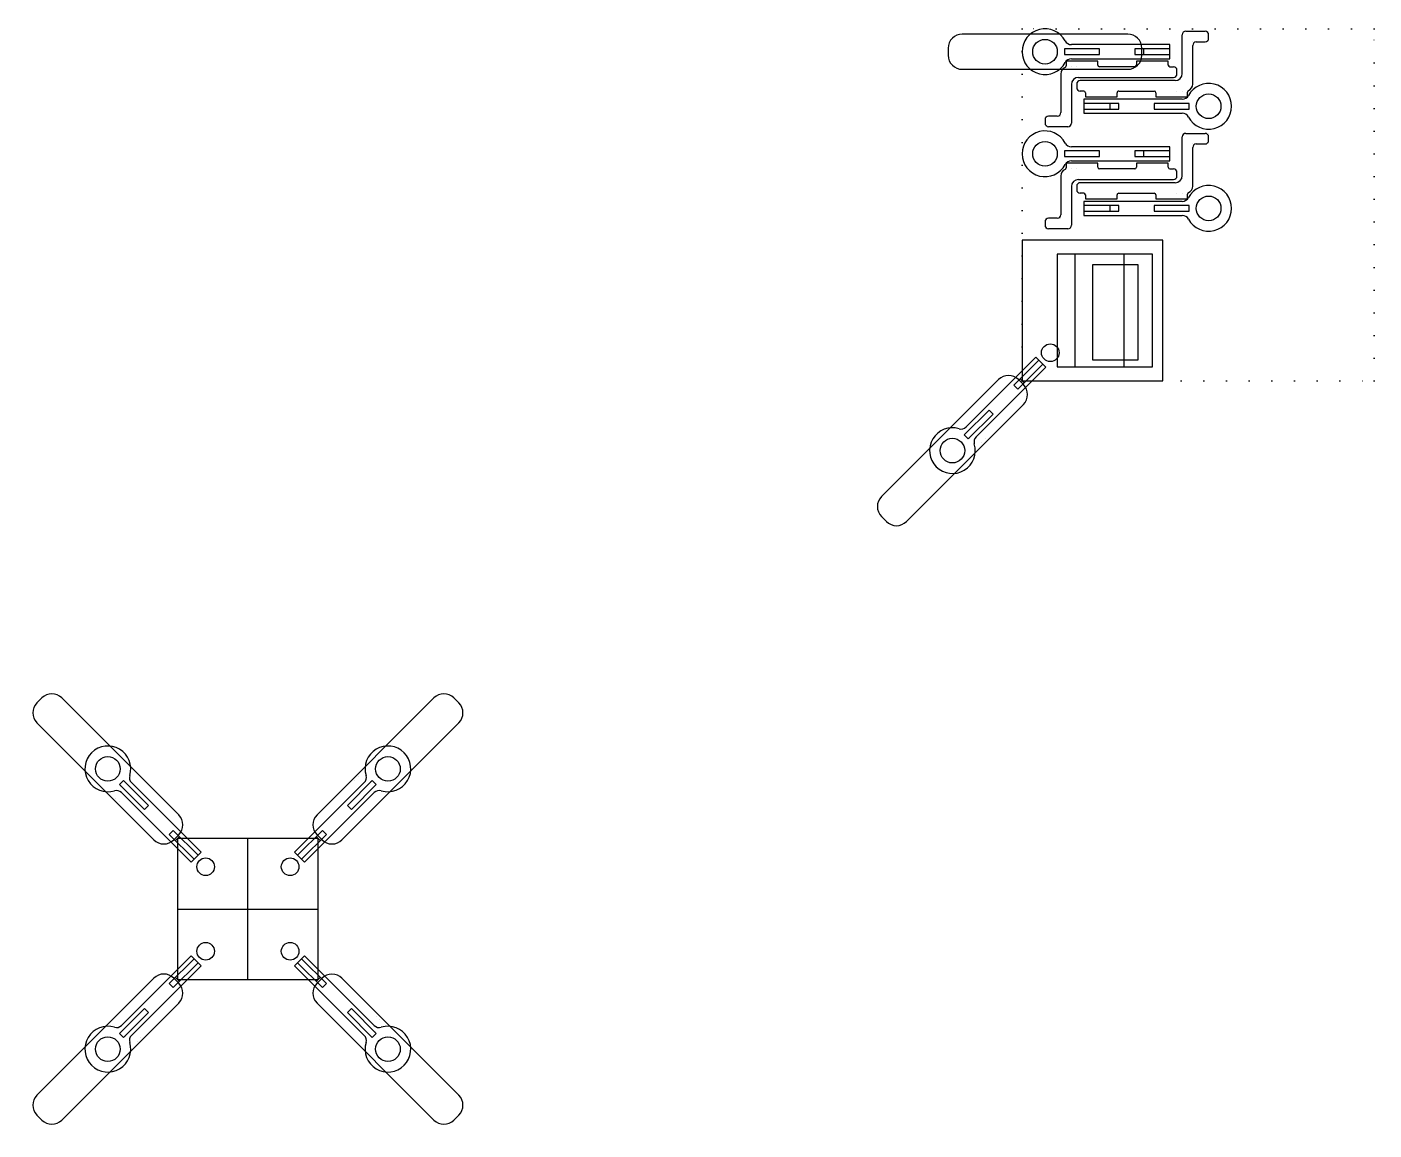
# Model space of a CAD drawing. Header units: millimetres. Extents: x -283 to 100, y -213 to 101.
import ezdxf

# ---------------------------------------------------------------- set-up
doc = ezdxf.new("R2010")
doc.units = ezdxf.units.MM
doc.linetypes.add('DOT', pattern=[6.35, 0, -6.35])
doc.layers.get('0').update_dxf_attribs({"linetype": 'CONTINUOUS', "lineweight": 25, "true_color": 0x000000})

# ---------------------------------------------------------------- blocks, each defined once
blk = doc.blocks.new('prop')
at = {"color": 9, "true_color": 0xc0c0c0}
for p, q in [((23.5, 5), (-23.5, 5)), ((-27.5, 1), (-27.5, -1)), ((27.5, -1), (27.5, 1)), ((-23.5, -5), (23.5, -5))]:
    blk.add_line(p, q, dxfattribs=at)
for centre, start, end in [((-23.5, 1), 90, 180), ((23.5, 1), 0, 90), ((-23.5, -1), 180, 270), ((23.5, -1), 270, 0)]:
    blk.add_arc(centre, 4, start, end, dxfattribs=at)
blk = doc.blocks.new('arm-top')
for p, q in [((15.5, 0.8), (5.5, 0.8)), ((5.5, 0.8), (5.5, -0.8)), ((35.5, 2), (7.5, 2)), ((15.5, -0.8), (15.5, 0.8)), ((35.5, 0.8), (25.5, 0.8)), ((25.5, 0.8), (25.5, -0.8)), ((28, 0.8), (28, -0.8)), ((33, 2), (33, 2)), ((35.5, -2), (35.5, 2)), ((35.5, -0.8), (35.5, 0.8)), ((5.5, -0.8), (15.5, -0.8)), ((6, -1), (6, -1)), ((7.5, -2), (35.5, -2)), ((25.5, -0.8), (35.5, -0.8)), ((28, -0.8), (28, -0.8)), ((7.5, -4.3), (7.5, -4.3)), ((9, -4.3), (9, -4.3))]:
    blk.add_line(p, q)
blk.add_circle((0, 0), 3.5)
for centre, radius, start, end in [((0, 0), 6.5, 28.0725, 331.9275), ((7.5, 4), 2, 208.0725, 270), ((7.5, -4), 2, 90, 151.9275)]:
    blk.add_arc(centre, radius, start, end)
blk = doc.blocks.new('arm-side')
for p, q in [((6, 1.6), (-3, 1.6)), ((-3, 1.6), (-3, 0.29)), ((6, 0.5), (6, 1.6)), ((16.5, 0), (6.5, 0)), ((26, 1.6), (17, 1.6)), ((17, 1.6), (17, 0.5)), ((26, 0.5), (26, 1.6)), ((26.5, 0), (27.5, 0)), ((-4.5, -2), (-4.5, -13)), ((0.5, -3), (27.5, -3)), ((28.5, -2), (28.5, -1)), ((-1.5, -5), (-1.5, -16)), ((-9, -14), (-9, -14)), ((-9, -15), (-9, -16)), ((-5.5, -14), (-8, -14)), ((-4.5, -14), (-4.5, -14)), ((-9, -17), (-9, -17)), ((-2.5, -17), (-8, -17))]:
    blk.add_line(p, q)
for centre, radius, start, end in [((-3.5, 0.29), 0.5, 293.5782, 0), ((6.5, 0.5), 0.5, 180, 270), ((16.5, 0.5), 0.5, 270, 0), ((26.5, 0.5), 0.5, 180, 270), ((27.5, -1), 1, 0, 90), ((-2.5, -2), 2, 113.5782, 180), ((0.5, -5), 2, 90, 180), ((27.5, -2), 1, 270, 0), ((-8, -15), 1, 90, 180), ((-5.5, -13), 1, 270, 0), ((-8, -16), 1, 180, 270), ((-2.5, -16), 1, 270, 0)]:
    blk.add_arc(centre, radius, start, end)

msp = doc.modelspace()

# ---------------------------------------------------------------- linework, layer by layer
at = {"linetype": 'DOT'}
for p, q in [((100, 100), (0, 100)), ((0, 100), (0, 0)), ((100, 0), (100, 100)), ((0, 0), (100, 0))]:
    msp.add_line(p, q, dxfattribs=at)
for p, q in [((40, 40), (0, 40)), ((0, 40), (0, 0)), ((40, 0), (40, 40)), ((29, 36), (10, 36)), ((10, 36), (10, 4)), ((37, 36), (15, 36)), ((15, 36), (15, 4)), ((29, 4), (29, 36)), ((37, 4), (37, 36)), ((33, 33), (20, 33)), ((20, 33), (20, 6)), ((33, 6), (33, 33)), ((10, 4), (29, 4)), ((15, 4), (37, 4)), ((20, 6), (33, 6)), ((0, 0), (40, 0)), ((-240, -130), (-240, -170)), ((-200, -130), (-240, -130)), ((-220, -170), (-220, -130)), ((-200, -170), (-200, -130)), ((-240, -150), (-200, -150)), ((-240, -170), (-200, -170))]:
    msp.add_line(p, q)
for centre in [(8, 8), (-232, -138), (-208, -138), (-232, -162), (-208, -162)]:
    msp.add_circle(centre, 2.5)

# ---------------------------------------------------------------- block references
for name, p in [('arm-top', (6.5, 93.5)), ('prop', (6.5, 93.5)), ('arm-side', (15.5, 89.2)), ('arm-top', (6.5, 64.5)), ('arm-side', (15.5, 60.2))]:
    msp.add_blockref(name, p)
for name, p, rotation in [('arm-side', (44, 82.3), 180), ('arm-top', (53, 78), 180), ('arm-side', (44, 53.3), 180), ('arm-top', (53, 49), 180), ('arm-top', (-19.8, -19.8), 45), ('prop', (-19.8, -19.8), 45), ('prop', (-259.8, -110.2), 315), ('prop', (-180.2, -110.2), 225), ('arm-top', (-259.8, -110.2), 315), ('arm-top', (-180.2, -110.2), 225), ('arm-top', (-259.8, -189.8), 45), ('arm-top', (-180.2, -189.8), 135), ('prop', (-259.8, -189.8), 45), ('prop', (-180.2, -189.8), 135)]:
    msp.add_blockref(name, p, dxfattribs=dict(rotation=rotation))

doc.saveas('drawing.dxf')
